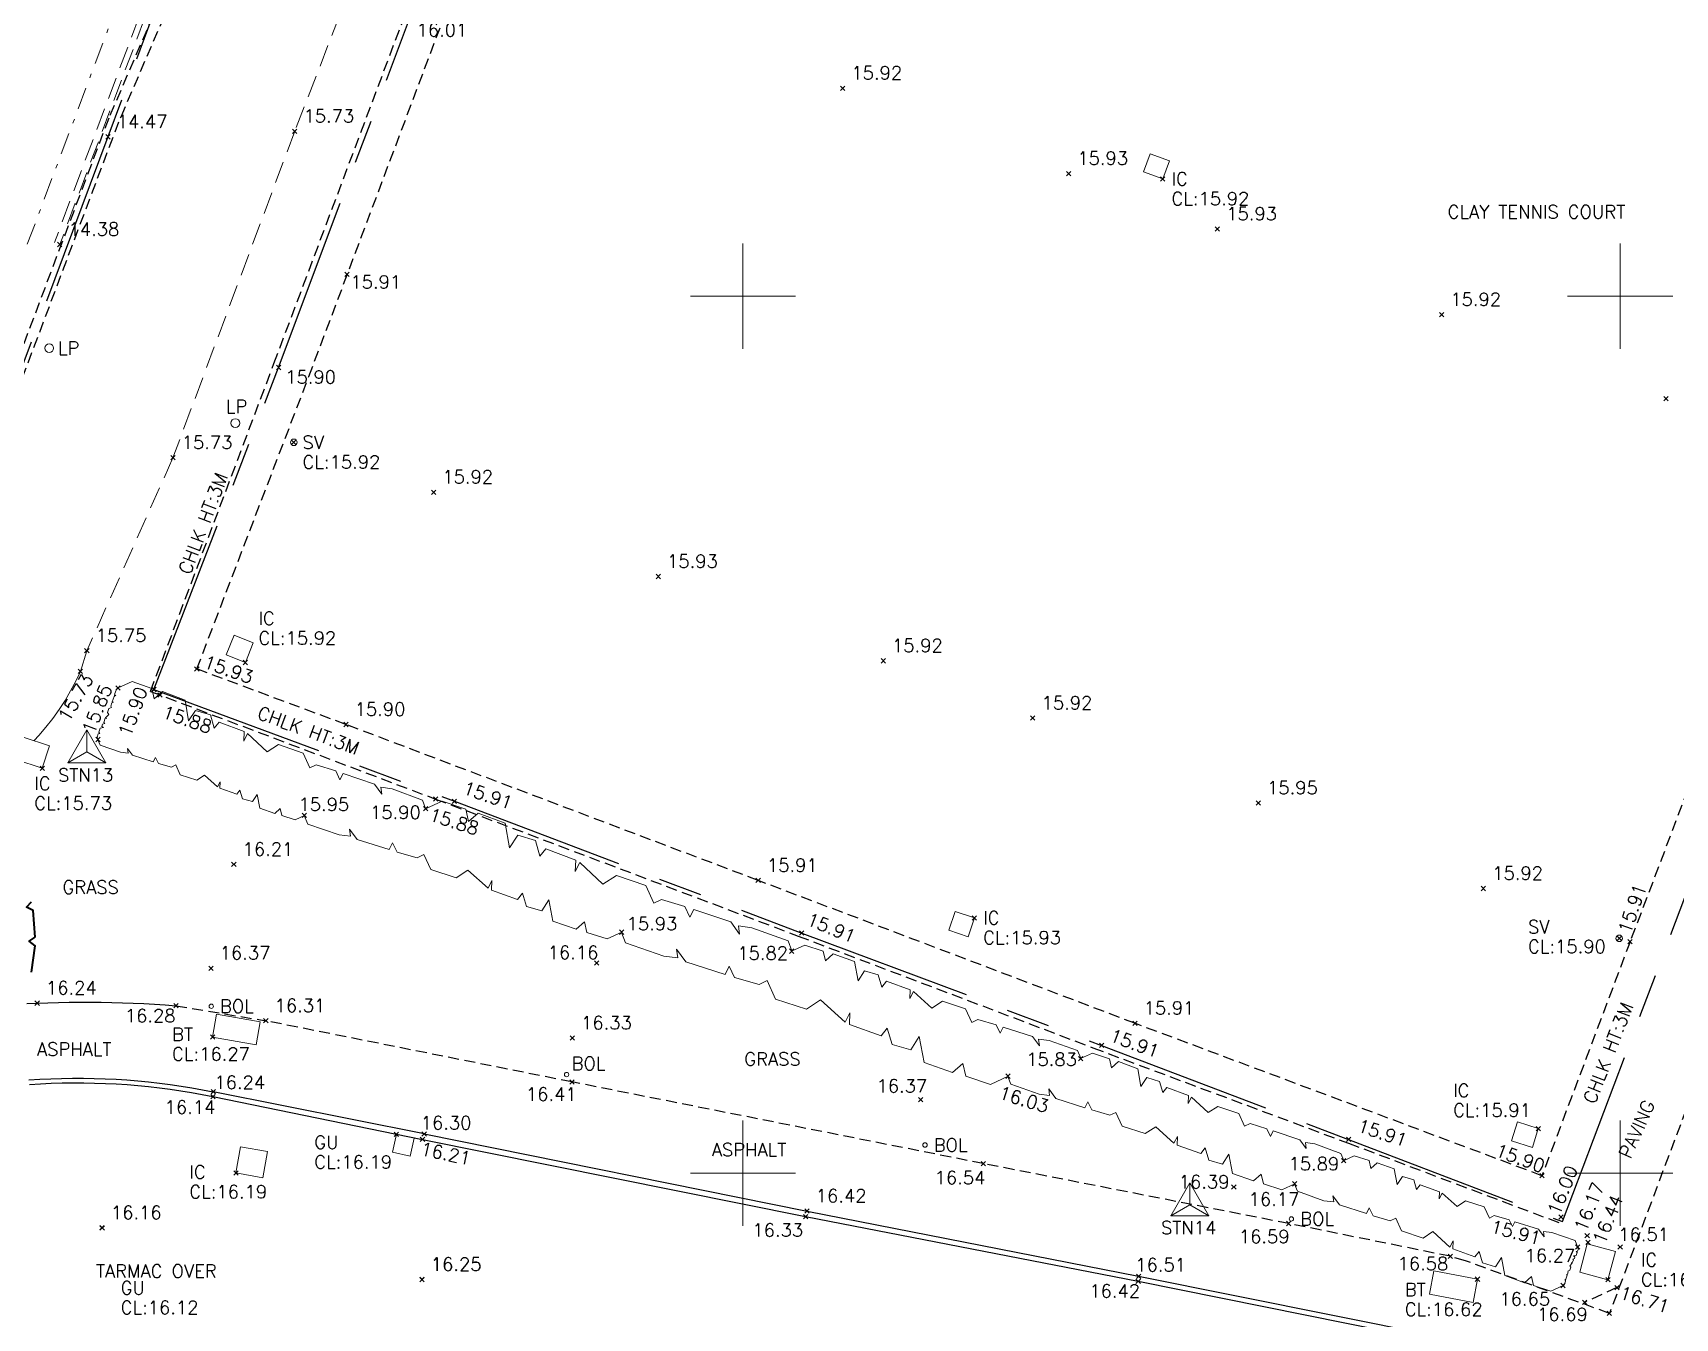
# Model space of a CAD drawing. Extents: x 521064 to 521635, y 174590 to 175241.
# Drawn here: x 521523.81 to 521561.25, y 174936.69 to 174966 of the extents above; entities that cross this region are included whole.
import ezdxf

# ---------------------------------------------------------------- set-up
doc = ezdxf.new("R2010")
doc.units = 0
doc.header["$PDMODE"] = 3
doc.header["$PDSIZE"] = 0.05
for name, pattern in [('Centre', [7, 4, -1, 1, -1]), ('DASHDOT', [1, 0.5, -0.25, 0, -0.25]), ('DASHED', [0.75, 0.5, -0.25]), ('HIDDEN', [0.375, 0.25, -0.125])]:
    doc.linetypes.add(name, pattern=pattern)
doc.layers.get('0').update_dxf_attribs({"linetype": 'CONTINUOUS', "lineweight": 18})
for name, color, linetype, lineweight in [('I031G_SURVEY-GRID', 7, 'CONTINUOUS', 18), ('I042T_SURVEY-STA', 1, 'CONTINUOUS', 13), ('I277G_CANOPY', 30, 'DASHDOT', 18), ('I910T_TXT-GEN-S', 7, 'CONTINUOUS', 13), ('I923G_SURVEY-POINT', 7, 'CONTINUOUS', 18), ('I923T_SURVEY-LEVEL', 7, 'CONTINUOUS', 13), ('I941G_TREE-VEG', 6, 'CONTINUOUS', 35), ('I952G_KERB', 5, 'CONTINUOUS', 25), ('I960G_COVER', 1, 'CONTINUOUS', 18), ('I960T_COVER-TXT', 1, 'CONTINUOUS', 13), ('I963G_SW', 200, 'DASHED', 18), ('I976G_ST-FURN', 220, 'CONTINUOUS', 18), ('I976T_ST-FURN-TXT', 220, 'CONTINUOUS', 13), ('I991G_SLOPE', 21, 'DASHED', 18), ('I995G_VEGETATION', 102, 'CONTINUOUS', 18)]:
    doc.layers.add(name, color=color, linetype=linetype, lineweight=lineweight)
doc.layers.add('I940G_SURFACE', color=200, linetype='HIDDEN')
doc.layers.add('I971G_FENCE', color=5, linetype='Centre')
doc.styles.add('MONOTXT', font='simplex.shx')

# ---------------------------------------------------------------- blocks, each defined once
blk = doc.blocks.new('PT_STATION')
at = {"color": 0, "linetype": 'Continuous', "flags": 128}
for points in [[(0, 0.5), (-0.433, -0.25)], [(-0.433, -0.25), (0, 0), (0, 0.5)], [(0.433, -0.25), (0, 0.5)], [(0, 0), (0.433, -0.25)], [(-0.433, -0.25), (0.433, -0.25)]]:
    blk.add_lwpolyline(points, dxfattribs=at)
blk = doc.blocks.new('HER Vegitation')
at = {"color": 0, "linetype": 'ByBlock'}
blk.add_polyline3d([(-0.00004, -0.00003, 0), (0.00496, 0.00717, 0), (0.01646, 0.00967, 0), (0.02056, 0.00527, 0), (0.02246, 0.01117, 0), (0.03586, 0.01367, 0), (0.04366, 0.00467, 0), (0.04396, 0.01187, 0), (0.05246, 0.01397, 0), (0.05806, 0.00867, 0), (0.05866, 0.01307, 0), (0.07366, 0.01587, 0), (0.07616, 0.01117, 0), (0.07586, 0.01587, 0), (0.09056, 0.01277, 0), (0.09396, 0.01967, 0), (0.10836, 0.02277, 0), (0.11586, 0.01747, 0), (0.11806, 0.02087, 0), (0.12926, 0.02367, 0), (0.13396, 0.02057, 0), (0.13366, 0.02467, 0), (0.15176, 0.02867, 0), (0.15836, 0.02587, 0), (0.15586, 0.02897, 0), (0.16176, 0.03147, 0), (0.17966, 0.03497, 0), (0.18366, 0.03187, 0)], dxfattribs=at)

msp = doc.modelspace()

# ---------------------------------------------------------------- linework, layer by layer
at = {"layer": 'I031G_SURVEY-GRID'}
for p, q in [((521540, 174961.2), (521540, 174958.8)), ((521560, 174961.2), (521560, 174958.8)), ((521538.8, 174960), (521541.2, 174960)), ((521558.8, 174960), (521561.2, 174960)), ((521540, 174941.2), (521540, 174938.8)), ((521560, 174941.2), (521560, 174938.8)), ((521538.8, 174940), (521541.2, 174940)), ((521558.8, 174940), (521561.2, 174940))]:
    msp.add_line(p, q, dxfattribs=at)
at = {"layer": 'I277G_CANOPY'}
msp.add_polyline3d([(521500.857, 175002.049, 19.252), (521534.302, 174989.453, 19.243), (521520.002, 174951.384, 19.249)], dxfattribs=at)
at = {"layer": 'I923G_SURVEY-POINT'}
for p in [(521542.272, 174964.739, 15.925), (521529.779, 174963.758, 15.729), (521525.521, 174963.631, 14.468), (521547.423, 174962.794, 15.928), (521549.57, 174962.671, 15.924), (521550.818, 174961.528, 15.929), (521524.423, 174961.176, 14.382), (521530.97, 174960.498, 15.911), (521555.928, 174959.576, 15.919), (521529.411, 174958.371, 15.902), (521561.045, 174957.661, 15.949), (521529.757, 174956.665, 15.92), (521527.003, 174956.314, 15.727), (521532.946, 174955.527, 15.917), (521538.07, 174953.605, 15.926), (521525.04, 174951.912, 15.75), (521524.894, 174951.44, 15.728), (521527.547, 174951.496, 15.926), (521528.655, 174951.644, 15.921), (521543.198, 174951.681, 15.924), (521525.753, 174951.064, 15.85), (521526.57, 174951.028, 15.901), (521526.57, 174951.028, 15.901), (521526.709, 174950.9, 15.879), (521530.946, 174950.23, 15.904), (521546.608, 174950.375, 15.921), (521525.296, 174949.888, 15.851), (521524.022, 174949.232, 15.732), (521532.99, 174948.53, 15.875), (521533.419, 174948.48, 15.906), (521533.419, 174948.48, 15.906), (521551.75, 174948.44, 15.948), (521530, 174948.159, 15.95), (521532.762, 174948.307, 15.901), (521528.391, 174947.038, 16.212), (521540.346, 174946.673, 15.912), (521540.346, 174946.673, 15.912), (521556.883, 174946.49, 15.924), (521545.276, 174945.82, 15.928), (521537.233, 174945.494, 15.925), (521541.341, 174945.474, 15.909), (521541.341, 174945.474, 15.909), (521559.98, 174945.353, 15.897), (521541.111, 174945.061, 15.815), (521560.226, 174945.276, 15.915), (521527.868, 174944.672, 16.369), (521536.661, 174944.791, 16.156), (521523.907, 174943.875, 16.243), (521527.071, 174943.816, 16.277), (521529.121, 174943.473, 16.309), (521527.906, 174943.101, 16.268), (521548.935, 174943.416, 15.907), (521536.109, 174943.078, 16.332), (521548.177, 174942.91, 15.911), (521548.177, 174942.91, 15.911), (521547.698, 174942.612, 15.827), (521536.099, 174942.077, 16.408), (521546.041, 174942.21, 16.034), (521527.914, 174941.744, 16.138), (521527.922, 174941.854, 16.237), (521544.05, 174941.676, 16.368), (521532.099, 174940.886, 16.188), (521532.731, 174940.893, 16.296), (521558.134, 174941.014, 15.908), (521532.693, 174940.769, 16.207), (521553.808, 174940.767, 15.907), (521553.808, 174940.767, 15.907), (521545.479, 174940.216, 16.535), (521553.694, 174940.281, 15.888), (521528.439, 174940.002, 16.19), (521552.58, 174939.755, 16.168), (521558.217, 174939.94, 15.902), (521551.192, 174939.682, 16.389), (521541.426, 174939.006, 16.326), (521541.46, 174939.133, 16.422), (521558.651, 174939.001, 15.977), (521525.388, 174938.752, 16.156), (521525.389, 174938.75, 16.156), (521552.444, 174938.85, 16.591), (521559.029, 174938.312, 16.27), (521559.029, 174938.312, 16.27), (521559.248, 174938.575, 16.17), (521559.265, 174938.422, 16.444), (521560, 174938.314, 16.514), (521556.128, 174938.102, 16.58), (521532.682, 174937.573, 16.246), (521532.683, 174937.572, 16.246), (521549.01, 174937.534, 16.419), (521549.02, 174937.646, 16.514), (521556.747, 174937.58, 16.618), (521559.72, 174937.566, 16.7), (521559.72, 174937.566, 16.7), (521558.695, 174937.436, 16.649), (521559.925, 174937.389, 16.71), (521559.925, 174937.389, 16.71), (521559.191, 174937.051, 16.688), (521559.755, 174936.8, 16.725), (521559.755, 174936.8, 16.725)]:
    msp.add_point(p, dxfattribs=at)
at = {"layer": 'I940G_SURFACE'}
for p, q in [((521530.102, 174958.164, 15.907), (521533.936, 174968.36, 15.906)), ((521527.547, 174951.496, 15.926), (521530.102, 174958.164, 15.907)), ((521563.933, 174955.049, 15.927), (521560.226, 174945.276, 15.915)), ((521530.946, 174950.23, 15.904), (521527.547, 174951.496, 15.926)), ((521540.346, 174946.673, 15.912), (521530.946, 174950.23, 15.904)), ((521548.935, 174943.416, 15.907), (521540.346, 174946.673, 15.912)), ((521560.226, 174945.276, 15.915), (521558.217, 174939.94, 15.902)), ((521558.217, 174939.94, 15.902), (521548.935, 174943.416, 15.907))]:
    msp.add_line(p, q, dxfattribs=at)
for points in [[(521534.261, 174987.147, 14.471), (521531.289, 174979.27, 14.469), (521528.101, 174970.824, 14.462), (521528.19, 174970.199, 14.447), (521525.54, 174964.058, 14.467), (521521.355, 174952.943, 14.461)], [(521534.572, 174987.292, 14.471), (521531.513, 174979.185, 14.469), (521528.348, 174970.797, 14.462), (521528.437, 174970.166, 14.447), (521525.763, 174963.968, 14.467), (521521.58, 174952.859, 14.461)], [(521526.49, 174950.983, 15.903), (521529.307, 174958.464, 15.907), (521533.141, 174968.66, 15.906), (521536.424, 174977.344, 15.907), (521539.469, 174985.469, 15.886), (521545.908, 174983.021, 15.922), (521565.013, 174975.82, 15.917), (521571.716, 174973.305, 15.91)], [(521573.982, 174974.407, 16.512), (521570.581, 174965.473, 16.471), (521568.582, 174960.215, 16.463), (521565.73, 174952.683, 16.503), (521559.755, 174936.8, 16.725)], [(521526.49, 174950.983, 15.879), (521532.99, 174948.53, 15.875), (521541.258, 174945.406, 15.829), (521547.976, 174942.858, 15.836), (521553.804, 174940.682, 15.869), (521558.653, 174938.852, 15.91)], [(521523.668, 174943.864, 16.241), (521523.907, 174943.875, 16.243), (521524.15, 174943.884, 16.245), (521524.394, 174943.892, 16.248), (521524.637, 174943.897, 16.251), (521524.881, 174943.899, 16.253), (521525.124, 174943.9, 16.256), (521525.368, 174943.898, 16.259), (521525.611, 174943.893, 16.261), (521525.855, 174943.886, 16.264), (521526.098, 174943.877, 16.267), (521526.342, 174943.865, 16.269), (521526.585, 174943.851, 16.272), (521526.828, 174943.835, 16.275), (521527.071, 174943.816, 16.277)], [(521527.071, 174943.816, 16.277), (521529.121, 174943.473, 16.309)], [(521559.755, 174936.8, 16.725), (521556.473, 174937.998, 16.592), (521556.128, 174938.102, 16.58), (521552.444, 174938.85, 16.591), (521545.479, 174940.216, 16.535), (521536.099, 174942.077, 16.408), (521529.121, 174943.473, 16.309)], [(521559.925, 174937.389, 16.71), (521559.191, 174937.051, 16.688)], [(521559.925, 174937.389, 16.71), (521559.191, 174937.051, 16.688)]]:
    msp.add_polyline3d(points, dxfattribs=at)
at = {"layer": 'I941G_TREE-VEG'}
for points in [[(521523.863, 174945.383), (521523.817, 174945.988), (521523.663, 174946.064), (521523.781, 174946.188)], [(521523.781, 174944.578), (521523.858, 174945.18), (521523.722, 174945.285), (521523.863, 174945.383)]]:
    msp.add_lwpolyline(points, dxfattribs=at)
at = {"layer": 'I952G_KERB'}
for points in [[(521523.72, 174942.125, 16.187), (521523.968, 174942.141, 16.19), (521524.216, 174942.152, 16.192), (521524.464, 174942.16, 16.195), (521524.713, 174942.164, 16.198), (521524.961, 174942.164, 16.201), (521525.21, 174942.16, 16.204), (521525.458, 174942.152, 16.207), (521525.706, 174942.14, 16.21), (521525.954, 174942.124, 16.213), (521526.202, 174942.104, 16.216), (521526.449, 174942.08, 16.219), (521526.696, 174942.052, 16.222), (521526.943, 174942.02, 16.225), (521527.188, 174941.984, 16.228), (521527.434, 174941.945, 16.231), (521527.678, 174941.901, 16.234), (521527.922, 174941.854, 16.237)], [(521523.734, 174942.02, 16.088), (521523.981, 174942.036, 16.091), (521524.228, 174942.047, 16.094), (521524.475, 174942.055, 16.097), (521524.722, 174942.058, 16.1), (521524.969, 174942.058, 16.103), (521525.216, 174942.053, 16.106), (521525.463, 174942.045, 16.109), (521525.71, 174942.033, 16.111), (521525.957, 174942.017, 16.114), (521526.203, 174941.996, 16.117), (521526.449, 174941.972, 16.12), (521526.694, 174941.944, 16.123), (521526.94, 174941.912, 16.126), (521527.184, 174941.876, 16.129), (521527.428, 174941.836, 16.132), (521527.671, 174941.792, 16.135), (521527.914, 174941.744, 16.138)], [(521527.914, 174941.744, 16.138), (521532.693, 174940.769, 16.207)], [(521532.731, 174940.893, 16.296), (521527.922, 174941.854, 16.237)], [(521532.693, 174940.769, 16.207), (521541.426, 174939.006, 16.326), (521549.01, 174937.534, 16.419), (521555.685, 174936.19, 16.501), (521561.095, 174934.228, 16.653)], [(521532.731, 174940.893, 16.296), (521541.46, 174939.133, 16.422), (521549.02, 174937.646, 16.514), (521555.72, 174936.301, 16.587), (521561.246, 174934.301, 16.772)]]:
    msp.add_polyline3d(points, dxfattribs=at)
at = {"layer": 'I960G_COVER'}
for points in [[(521549.57, 174962.671, 15.924), (521549.131, 174962.834, 15.927), (521549.285, 174963.246, 15.924), (521549.723, 174963.082, 15.921)], [(521528.655, 174951.644, 15.921), (521528.834, 174952.092, 15.927), (521528.397, 174952.267, 15.923), (521528.218, 174951.819, 15.917)], [(521524.022, 174949.232, 15.732), (521523.421, 174949.43, 15.722), (521523.59, 174949.943, 15.643), (521524.191, 174949.745, 15.654)], [(521545.276, 174945.82, 15.928), (521545.133, 174945.391, 15.928), (521544.694, 174945.537, 15.93), (521544.837, 174945.966, 15.93)], [(521527.906, 174943.101, 16.268), (521528.9, 174942.927, 16.283), (521528.991, 174943.447, 16.304), (521527.997, 174943.621, 16.29)], [(521558.134, 174941.014, 15.908), (521557.658, 174941.165, 15.909), (521557.522, 174940.734, 15.912), (521557.998, 174940.584, 15.912)], [(521528.439, 174940.002, 16.19), (521528.546, 174940.601, 16.181), (521529.156, 174940.492, 16.181), (521529.049, 174939.893, 16.19)], [(521532.099, 174940.886, 16.188), (521532.505, 174940.797, 16.187), (521532.414, 174940.387, 16.187), (521532.009, 174940.476, 16.188)], [(521559.72, 174937.566, 16.7), (521559.077, 174937.738, 16.624), (521559.251, 174938.386, 16.546), (521559.893, 174938.214, 16.622)], [(521559.72, 174937.566, 16.7), (521559.077, 174937.738, 16.624), (521559.251, 174938.386, 16.546), (521559.893, 174938.214, 16.622)], [(521556.747, 174937.58, 16.618), (521555.754, 174937.768, 16.6), (521555.654, 174937.236, 16.604), (521556.647, 174937.049, 16.623)]]:
    msp.add_polyline3d(points, close=True, dxfattribs=at)
for centre in [(521529.757, 174956.665, 15.92), (521559.98, 174945.353, 15.897)]:
    msp.add_circle(centre, 0.075, dxfattribs=at)
at = {"layer": 'I963G_SW'}
for points in [[(521530.706, 174978.177, 14.379), (521527.815, 174970.589, 14.382), (521524.301, 174961.222, 14.382)], [(521530.827, 174978.131, 14.379), (521527.937, 174970.542, 14.382), (521524.423, 174961.176, 14.382)]]:
    msp.add_polyline3d(points, dxfattribs=at)
at = {"layer": 'I971G_FENCE'}
for points in [[(521534.399, 174987.215, 14.477), (521531.418, 174979.193, 14.475), (521528.251, 174971.033, 14.473), (521525.521, 174963.631, 14.468), (521521.52, 174952.936, 14.46)], [(521526.57, 174951.028, 15.901), (521529.411, 174958.371, 15.902), (521533.245, 174968.586, 15.909), (521536.615, 174977.596, 15.908), (521539.57, 174985.258, 15.895), (521545.918, 174982.854, 15.919), (521554.123, 174979.734, 15.921)], [(521558.682, 174938.895, 15.956), (521561.474, 174946.287, 15.932), (521561.474, 174946.287, 15.932), (521564.142, 174953.615, 15.929), (521571.576, 174973.171, 15.952)], [(521526.57, 174951.028, 15.901), (521533.419, 174948.48, 15.906), (521541.341, 174945.474, 15.909), (521548.177, 174942.91, 15.911), (521553.808, 174940.767, 15.907), (521558.682, 174938.895, 15.956)], [(521526.57, 174951.028, 15.901), (521533.419, 174948.48, 15.906), (521541.341, 174945.474, 15.909), (521548.177, 174942.91, 15.911), (521553.808, 174940.767, 15.907), (521558.682, 174938.895, 15.956)]]:
    msp.add_polyline3d(points, dxfattribs=at)
at = {"layer": 'I976G_ST-FURN'}
for centre, radius in [((521524.183, 174958.813, 14.447), 0.1), ((521528.426, 174957.103, 15.802), 0.1), ((521527.877, 174943.805, 16.283), 0.05), ((521535.978, 174942.247, 16.372), 0.05), ((521544.15, 174940.64, 16.478), 0.05), ((521552.504, 174938.955, 16.515), 0.05)]:
    msp.add_circle(centre, radius, dxfattribs=at)
at = {"layer": 'I991G_SLOPE'}
for points in [[(521539.268, 174985.706, 15.781), (521537.2, 174983.092, 15.69), (521535.329, 174978.084, 15.771), (521532.708, 174971.304, 15.769), (521529.779, 174963.758, 15.729), (521527.003, 174956.314, 15.727), (521525.04, 174951.912, 15.75), (521524.894, 174951.44, 15.728)], [(521524.894, 174951.44, 15.728), (521524.786, 174951.215, 15.737), (521524.669, 174950.995, 15.747), (521524.542, 174950.78, 15.757), (521524.406, 174950.571, 15.766), (521524.261, 174950.367, 15.776), (521524.108, 174950.171, 15.785), (521523.946, 174949.981, 15.795), (521523.836, 174949.862, 15.801)]]:
    msp.add_polyline3d(points, dxfattribs=at)

# ---------------------------------------------------------------- block references
at = {"layer": 'I042T_SURVEY-STA'}
for p in [(521525.037, 174949.608), (521550.191, 174939.276)]:
    msp.add_blockref('PT_STATION', p, dxfattribs=at)
at = {"layer": 'I995G_VEGETATION', "linetype": 'Continuous'}
for p, xscale, yscale, zscale, rotation in [((521525.753, 174951.064, 15.85), 40.40401366696792, 40.40401366696792, 40.40401366696792, 328.7409827924704), ((521525.296, 174949.888, 15.851), 6.768131520499524, 6.768131520499524, 6.768131520499524, 58.93551892087621), ((521530, 174948.157, 15.95), 26.89336660783749, 26.89336660783749, 26.89336660783749, 150.0087098869782), ((521532.762, 174948.307, 15.901), 48.0561171388139, 48.0561171388139, 48.0561171388139, 328.9677370607851), ((521537.232, 174945.495, 15.925), 41.34765711617261, 41.34765711617261, 41.34765711617261, 149.9927392304039), ((521546.041, 174942.21, 16.034), 50.430786844864, 50.430786844864, 50.430786844864, 149.7677062429287), ((521541.111, 174945.061, 15.815), 37.70342460951342, 37.70342460951342, 37.70342460951342, 329.8130474406938), ((521547.698, 174942.612, 15.827), 34.5137934958829, 34.5137934958829, 34.5137934958829, 328.9601533318174), ((521552.58, 174939.755, 16.168), 37.47102550525562, 37.47102550525562, 37.47102550525562, 149.6313279394514), ((521553.694, 174940.281, 15.888), 30.50220845398513, 30.50220845398512, 30.50220845398512, 329.9554649275416), ((521558.695, 174937.436, 16.649), 35.08780177298614, 35.08780177298614, 35.08780177298614, 149.4440366664305), ((521559.029, 174938.312, 16.27), 5.029487249155903, 5.029487249155903, 5.029487249155903, 239.3837315061666)]:
    msp.add_blockref('HER Vegitation', p, dxfattribs=dict(at, xscale=xscale, yscale=yscale, zscale=zscale, rotation=rotation))

# ---------------------------------------------------------------- texts
at = {"layer": 'I042T_SURVEY-STA', "style": 'MONOTXT'}
for s, p in [('STN13', (521524.383, 174948.927)), ('STN14', (521549.532, 174938.606))]:
    msp.add_text(s, height=0.3, dxfattribs=at).set_placement(p)
at = {"layer": 'I910T_TXT-GEN-S', "style": 'MONOTXT'}
for s, p in [('CLAY TENNIS COURT', (521556.066, 174961.771)), ('GRASS', (521524.483, 174946.369)), ('ASPHALT', (521523.904, 174942.676)), ('GRASS', (521540.03, 174942.451)), ('ASPHALT', (521539.289, 174940.383))]:
    msp.add_text(s, height=0.3, dxfattribs=at).set_placement(p)
for s, rotation, p in [('CHLK HT:3M', 69.2288, (521527.398, 174953.629)), ('CHLK HT:3M', 339.5953, (521528.898, 174950.375)), ('CHLK HT:3M', 339.5953, (521528.898, 174950.375)), ('CHLK HT:3M', 68.818, (521559.426, 174941.556)), ('PAVING', 65.8334, (521560.233, 174940.307))]:
    msp.add_text(s, height=0.3, rotation=rotation, dxfattribs=at).set_placement(p)
at = {"layer": 'I923T_SURVEY-LEVEL', "style": 'MONOTXT'}
for s, p in [('16.01', (521532.557, 174965.922, 16.009)), ('15.92', (521542.472, 174964.939, 15.925)), ('14.47', (521525.721, 174963.831, 14.468)), ('15.73', (521529.979, 174963.958, 15.729)), ('15.93', (521547.623, 174962.994, 15.928)), ('CL:15.92', (521549.77, 174962.071, 15.924)), ('15.93', (521551.018, 174961.728, 15.929)), ('14.38', (521524.623, 174961.376, 14.382)), ('15.91', (521531.05, 174960.172, 15.911)), ('15.92', (521556.128, 174959.776, 15.919)), ('15.90', (521529.564, 174958.004, 15.902)), ('15.73', (521527.203, 174956.514, 15.727)), ('CL:15.92', (521529.957, 174956.065, 15.92)), ('15.92', (521533.146, 174955.727, 15.917)), ('15.93', (521538.27, 174953.805, 15.926)), ('15.75', (521525.24, 174952.112, 15.75)), ('CL:15.92', (521528.952, 174952.051, 15.921)), ('15.92', (521543.398, 174951.881, 15.924)), ('15.90', (521531.146, 174950.43, 15.904)), ('15.92', (521546.808, 174950.575, 15.921)), ('15.95', (521551.95, 174948.64, 15.948)), ('CL:15.73', (521523.841, 174948.286, 15.732)), ('15.95', (521529.865, 174948.258, 15.95)), ('15.90', (521531.497, 174948.076, 15.901)), ('16.21', (521528.591, 174947.238, 16.212)), ('15.91', (521540.546, 174946.873, 15.912)), ('15.91', (521540.546, 174946.873, 15.912)), ('15.92', (521557.084, 174946.69, 15.924)), ('15.93', (521537.346, 174945.538, 15.925)), ('CL:15.93', (521545.476, 174945.22, 15.928)), ('16.37', (521528.068, 174944.872, 16.369)), ('16.16', (521535.546, 174944.881, 16.156)), ('15.82', (521539.871, 174944.866, 15.815)), ('CL:15.90', (521557.9, 174945.016, 15.897)), ('16.24', (521524.107, 174944.075, 16.243)), ('16.31', (521529.321, 174943.673, 16.309)), ('16.31', (521529.322, 174943.671, 16.309)), ('15.91', (521549.135, 174943.616, 15.907)), ('16.28', (521525.906, 174943.439, 16.277)), ('16.33', (521536.309, 174943.278, 16.332)), ('CL:16.27', (521526.983, 174942.565, 16.268)), ('15.83', (521546.457, 174942.444, 15.827)), ('16.24', (521527.948, 174941.919, 16.237)), ('16.37', (521543.044, 174941.837, 16.368)), ('16.14', (521526.813, 174941.354, 16.138)), ('16.41', (521535.05, 174941.651, 16.408)), ('16.30', (521532.653, 174940.997, 16.296)), ('CL:15.91', (521556.191, 174941.285, 15.908)), ('CL:16.19', (521530.225, 174940.102, 16.188)), ('15.89', (521552.438, 174940.063, 15.888)), ('16.54', (521544.369, 174939.746, 16.535)), ('16.39', (521549.936, 174939.65, 16.389)), ('CL:16.19', (521527.377, 174939.424, 16.19)), ('16.42', (521541.66, 174939.333, 16.422)), ('16.17', (521551.528, 174939.256, 16.168)), ('16.16', (521525.588, 174938.952, 16.156)), ('16.16', (521525.589, 174938.95, 16.156)), ('16.33', (521540.216, 174938.551, 16.326)), ('16.59', (521551.306, 174938.402, 16.591)), ('16.51', (521559.956, 174938.451, 16.514)), ('16.25', (521532.882, 174937.773, 16.246)), ('16.25', (521532.883, 174937.772, 16.246)), ('16.51', (521548.944, 174937.758, 16.514)), ('16.58', (521554.924, 174937.785, 16.58)), ('16.27', (521557.82, 174937.968, 16.27)), ('CL:16.70', (521560.472, 174937.42, 16.7)), ('16.42', (521547.896, 174937.161, 16.42)), ('16.65', (521557.246, 174936.979, 16.649)), ('CL:16.12', (521525.811, 174936.784, 16.117)), ('CL:16.62', (521555.089, 174936.743, 16.618)), ('16.69', (521558.104, 174936.628, 16.688))]:
    msp.add_text(s, height=0.3, dxfattribs=at).set_placement(p)
for s, rotation, p in [('15.93', 340.6155, (521527.673, 174951.534, 15.926)), ('15.73', 60.141, (521524.627, 174950.267, 15.728)), ('15.85', 68.1986, (521525.198, 174949.99, 15.85)), ('15.90', 69.4953, (521526.029, 174949.93, 15.901)), ('15.88', 341.1139, (521526.733, 174950.39, 15.879)), ('15.91', 341.2413, (521533.585, 174948.657, 15.906)), ('15.88', 342.4928, (521532.815, 174948.047, 15.875)), ('15.91', 71.1406, (521560.231, 174945.439, 15.915)), ('15.91', 337.751, (521541.42, 174945.672, 15.909)), ('15.91', 339.7024, (521548.334, 174943.018, 15.911)), ('16.03', 343.0725, (521545.808, 174941.703, 16.034)), ('15.91', 341.5651, (521553.981, 174940.958, 15.907)), ('16.21', 348.1484, (521532.626, 174940.418, 16.207)), ('15.90', 339.8483, (521557.127, 174940.398, 15.902)), ('16.00', 68.0394, (521558.613, 174939.015, 16.17)), ('16.17', 68.0394, (521559.221, 174938.639, 16.17)), ('16.44', 68.2758, (521559.645, 174938.357, 16.444)), ('15.91', 345.6997, (521557.023, 174938.646, 15.911)), ('16.71', 342.3874, (521559.96, 174937.145, 16.71))]:
    msp.add_text(s, height=0.3, rotation=rotation, dxfattribs=at).set_placement(p)
at = {"layer": 'I960T_COVER-TXT', "style": 'MONOTXT'}
for s, p in [('IC', (521549.77, 174962.521)), ('SV', (521529.957, 174956.515)), ('IC', (521528.952, 174952.501)), ('IC', (521523.841, 174948.736)), ('IC', (521545.476, 174945.67)), ('SV', (521557.9, 174945.466)), ('BT', (521526.983, 174943.015)), ('IC', (521556.191, 174941.735)), ('GU', (521530.225, 174940.552)), ('IC', (521527.377, 174939.874)), ('TARMAC OVER', (521525.248, 174937.615)), ('IC', (521560.472, 174937.87)), ('GU', (521525.811, 174937.234)), ('BT', (521555.089, 174937.193))]:
    msp.add_text(s, height=0.3, dxfattribs=at).set_placement(p)
at = {"layer": 'I976T_ST-FURN-TXT', "style": 'MONOTXT'}
for s, p in [('LP', (521524.383, 174958.663)), ('LP', (521528.209, 174957.333)), ('BOL', (521528.077, 174943.655)), ('BOL', (521536.094, 174942.35)), ('BOL', (521544.35, 174940.49)), ('BOL', (521552.704, 174938.805))]:
    msp.add_text(s, height=0.3, dxfattribs=at).set_placement(p)

doc.saveas('drawing.dxf')
